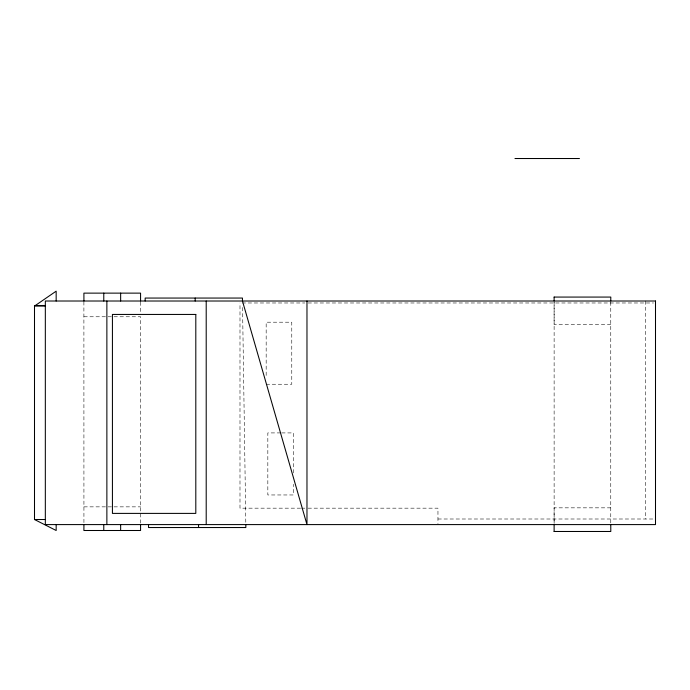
<?xml version="1.0" encoding="UTF-8"?>
<svg xmlns="http://www.w3.org/2000/svg" width="690" height="690" viewBox="0 0 690 690"><rect width="100%" height="100%" fill="white"/><g stroke="black" fill="none" stroke-linecap="round" stroke-linejoin="round"><path stroke-width="0.52" stroke-dasharray="3.45 2.59" d="M242.121 302.979L304.842 302.979M308.042 302.979L653.542 302.979M83.895 316.77L111.383 316.77M113.988 316.77L140.596 316.77L140.57 524.59M610.797 324.645L554.096 324.645L554.096 302.375M266.168 384.244L291.775 384.244L291.775 322.196L266.168 322.196L266.168 377.827M280.64 432.915L267.832 432.915L267.832 494.963L293.44 494.963L293.44 484.268M281.701 432.915L293.44 432.915L293.44 473.564M83.895 506.857L112.246 506.857M113.988 506.857L140.596 506.857M610.797 507.84L554.096 507.84L554.096 523.96M300.59 508.168L239.991 508.168L239.991 302.979M301.651 508.168L304.842 508.168M308.042 508.168L437.96 508.168L437.96 523.658M437.96 519.001L653.542 519.001M242.561 307.464L245.821 523.512M645.702 301.012L645.702 519.001M610.762 302.082L610.762 523.538M554.122 302.082L554.122 523.538M140.57 302.065L140.57 314.666M83.895 301.728L83.93 524.59"/><path stroke-width="1.03" d="M514.956 158.519L579.462 158.519M554.096 297.071L610.797 297.071L610.762 301.012M45.333 305.498L34.5 305.498L34.5 519.518L56.166 530.498L56.166 524.59M45.333 306.075L34.5 306.075L56.166 291.163L56.166 301.012M34.5 519.518L45.333 519.518M554.096 531.481L610.797 531.481L610.762 524.59M554.122 297.071L554.122 301.012M554.122 524.59L554.122 531.481M306.972 301.012L306.972 524.59L242.466 301.012L242.466 298.054L145.159 298.054L145.159 301.012M245.838 524.59L245.838 527.539L148.531 527.539L148.531 524.59M206.207 301.012L206.207 524.59M198.565 524.59L198.565 527.539M195.192 298.054L195.192 301.012M140.57 301.012L140.57 293.129L83.895 293.129L83.93 301.012M140.57 524.59L140.57 530.498L83.895 530.498L83.93 524.59M120.647 293.129L120.647 301.012M120.647 524.59L120.647 530.498M106.872 301.012L106.872 524.59M103.776 293.129L103.776 301.012M103.776 524.59L103.776 530.498M655.5 301.012L45.333 301.012L45.333 524.59L655.5 524.59L655.5 301.012M195.805 314.442L112.427 314.442L112.427 513.394L195.805 513.394L195.805 314.442"/></g></svg>
